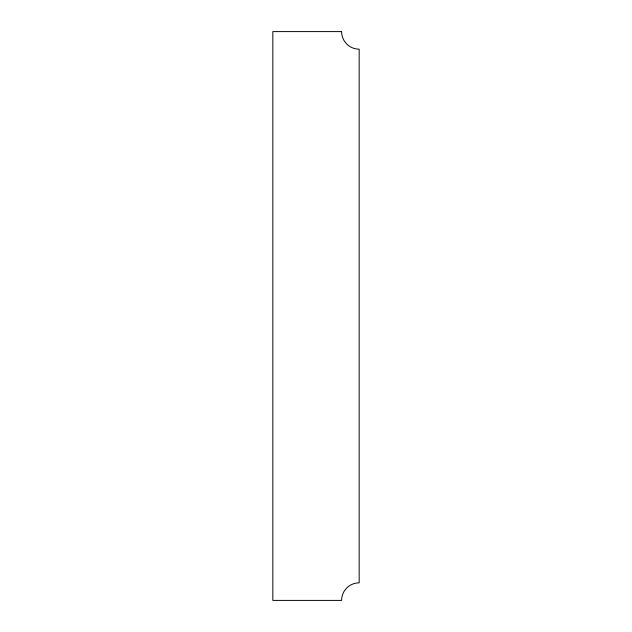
<?xml version="1.0" encoding="UTF-8"?>
<svg xmlns="http://www.w3.org/2000/svg" width="632" height="632" viewBox="0 0 632 632"><rect width="100%" height="100%" fill="white"/><g stroke="black" fill="none" stroke-linecap="round" stroke-linejoin="round"><path stroke-width="0.95" d="M341.596 31.6L272.827 31.6L272.827 600.4L341.596 600.4A17.57 17.57 0 0 1 359.173 582.83L359.173 49.17A17.57 17.57 0 0 1 341.596 31.6"/></g></svg>
